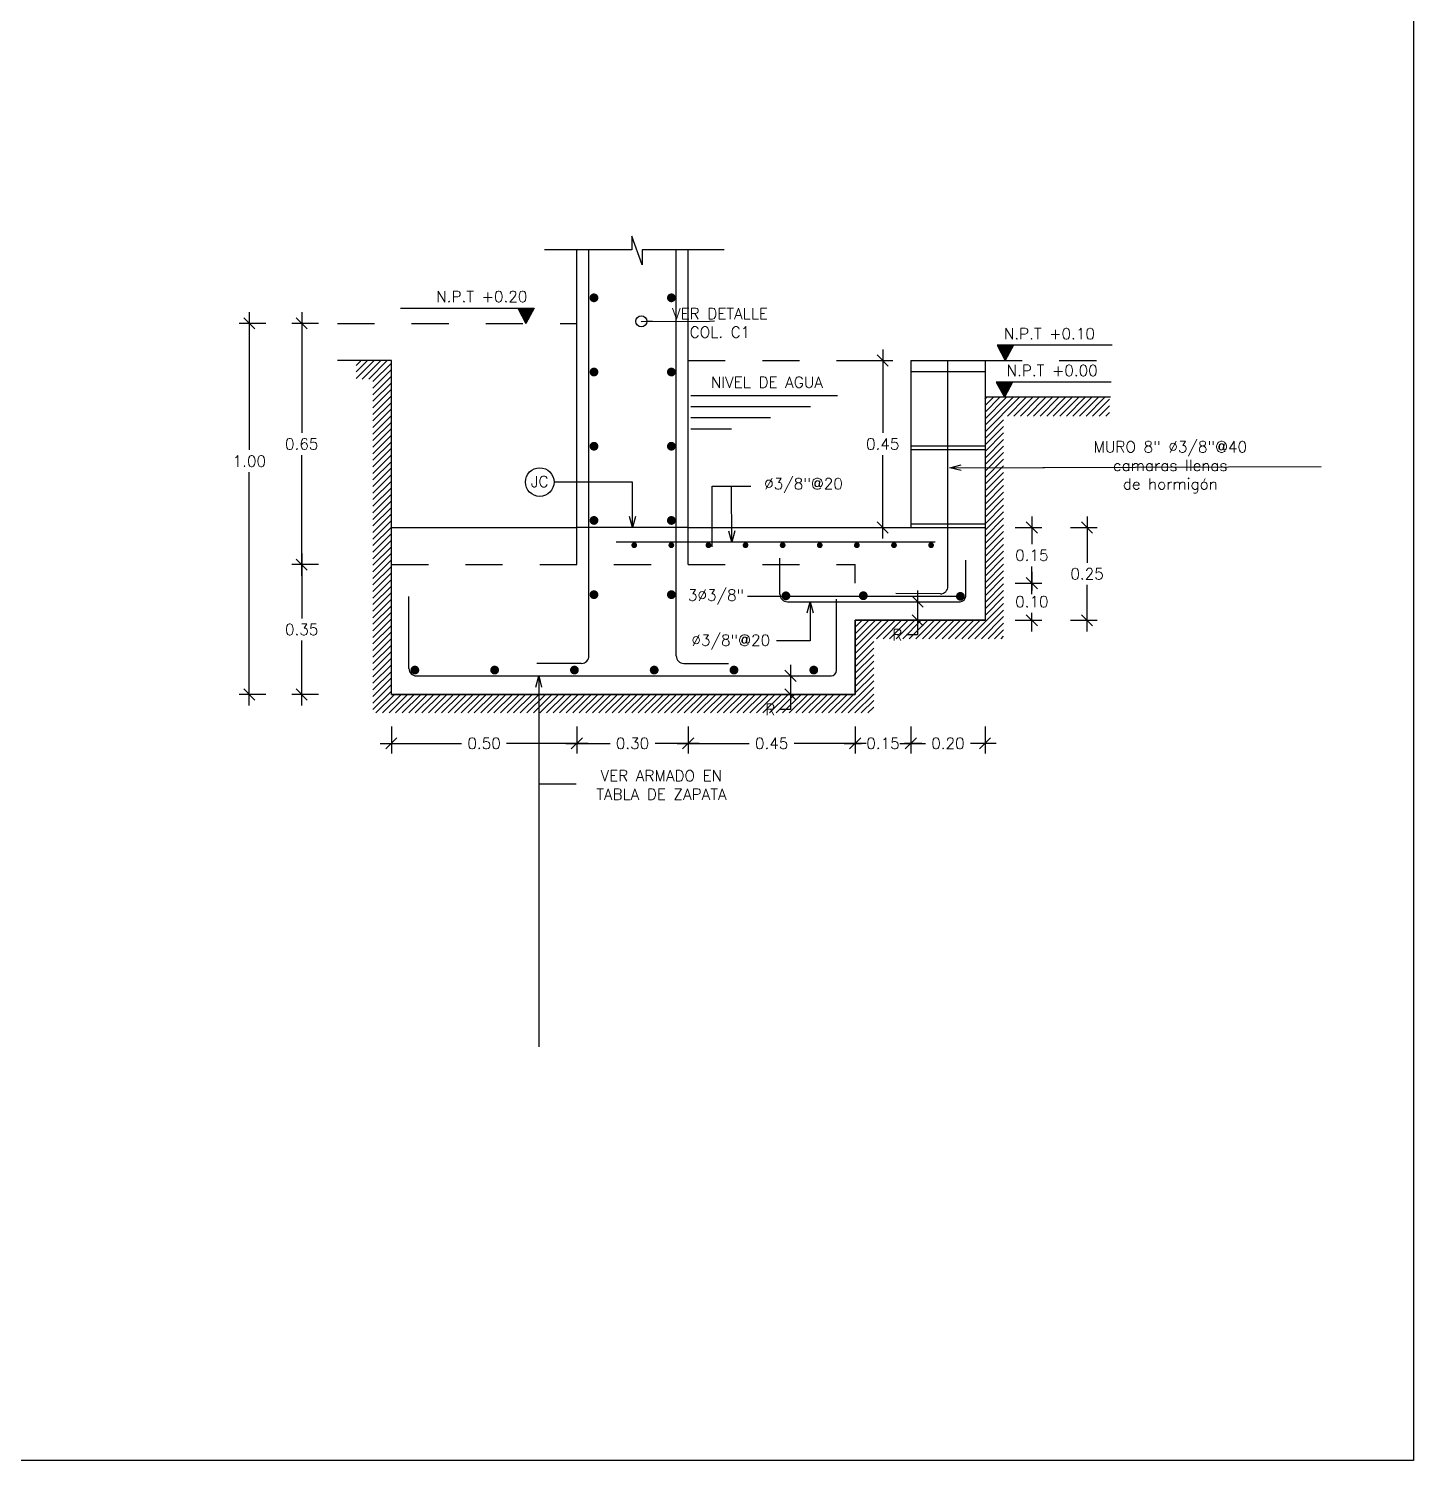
# Model space of a CAD drawing. Header units: metres. Extents: x -25 to 234, y -27 to 52.
# Drawn here: x 19.388 to 23.12, y -25.064 to -21.206 of the extents above; entities that cross this region are included whole.
import ezdxf

# ---------------------------------------------------------------- set-up
doc = ezdxf.new("R2010")
doc.units = ezdxf.units.M
doc.header["$LTSCALE"] = 0.1
doc.header["$MEASUREMENT"] = 0
doc.header["$PDMODE"] = 66
for name, pattern in [('CONTINUA', [0]), ('DASHED', [0.75, 0.5, -0.25]), ('HIDDEN2', [4.7625, 3.175, -1.5875])]:
    doc.linetypes.add(name, pattern=pattern)
for name, color, linetype in [('001-DIMTEXTO', 4, 'Continuous'), ('001-ZAPATAS', 6, 'Continuous'), ('ACERO', 5, 'Continuous'), ('BORDES', 7, 'Continuous'), ('DETALLE', 3, 'Continuous'), ('DIMTEXTO', 4, 'Continuous'), ('DIMZAPATA', 4, 'Continuous'), ('HATCH', 8, 'Continuous'), ('XREF1$0$MUROS', 1, 'Continuous')]:
    doc.layers.add(name, color=color, linetype=linetype)
doc.layers.add('V', color=2, linetype='Continuous', lineweight=9)
doc.styles.add('SMPLEX', font='simplex.shx')
doc.dimstyles.new('D-15', dxfattribs={"dimscale": 0.15, "dimtxt": 0.2, "dimasz": 0.2, "dimexe": 0.18, "dimexo": 0.2, "dimgap": 0.1, "dimtad": 0, "dimtih": 1, "dimtoh": 1, "dimzin": 0, "dimdsep": 46, "dimtxsty": 'SMPLEX', "dimblk": 'OBLIQUE', "dimcen": 0.09, "dimdle": 0.2, "dimclrd": 4, "dimclre": 4, "dimclrt": 4, "dimadec": 0, "dimazin": 0, "dimtfac": 1, "dimtofl": 0, "dimtmove": 0, "dimatfit": 3, "dimldrblk": 'OPEN30', "dimfxl": 0.5, "dimfxlon": 1, "dimtolj": 1, "dimtzin": 0, "dimarcsym": 0})

# ---------------------------------------------------------------- blocks, each defined once
blk = doc.blocks.new('_Oblique')
at = {"color": 0, "linetype": 'ByBlock', "lineweight": -2}
blk.add_line((-0.5, -0.5), (0.5, 0.5), dxfattribs=at)
blk = doc.blocks.new('*D252')
at = {"layer": 'Defpoints', "color": 0, "linetype": 'CONTINUA', "transparency": 16777216}
for p in [(20.3656, -22.6501), (20.1241, -23.0001), (20.3656, -23.0001)]:
    blk.add_point(p, dxfattribs=at)
at = {"layer": 'DIMTEXTO', "color": 4, "linetype": 'CONTINUA', "lineweight": -2, "transparency": 16777216}
for p, q in [((20.1241, -22.6201), (20.1241, -22.7951)), ((20.1691, -22.6501), (20.0971, -22.6501)), ((20.1241, -23.0301), (20.1241, -22.8551)), ((20.1691, -23.0001), (20.0971, -23.0001))]:
    blk.add_line(p, q, dxfattribs=at)
at = {"layer": 'DIMTEXTO', "color": 4, "linetype": 'CONTINUA', "lineweight": -2, "transparency": 16777216, "xscale": 0.03, "yscale": 0.03, "zscale": 0.03}
for p, rotation in [((20.1241, -22.6501), 90), ((20.1241, -23.0001), 270)]:
    blk.add_blockref('_Oblique', p, dxfattribs=dict(at, rotation=rotation))
at = {"layer": 'DIMTEXTO', "color": 4, "linetype": 'CONTINUA', "transparency": 16777216, "insert": (20.1241, -22.8251), "char_height": 0.03, "attachment_point": 5, "style": 'SMPLEX'}
blk.add_mtext('\\A1;0.35', dxfattribs=at)
blk = doc.blocks.new('_Open30')
at = {"layer": 'DIMTEXTO', "color": 0, "lineweight": -2}
for p, q in [((-1, 0.27), (0, 0)), ((0, 0), (-1, -0.27)), ((0, 0), (-1, 0))]:
    blk.add_line(p, q, dxfattribs=at)
blk = doc.blocks.new('*D253')
at = {"layer": 'Defpoints', "color": 0, "linetype": 'CONTINUA', "transparency": 16777216}
for p in [(20.1241, -22.0001), (20.3261, -22.0001), (20.3656, -22.6501)]:
    blk.add_point(p, dxfattribs=at)
at = {"layer": 'DIMTEXTO', "color": 4, "linetype": 'CONTINUA', "lineweight": -2, "transparency": 16777216}
for p, q in [((20.1241, -21.9701), (20.1241, -22.2951)), ((20.1691, -22.0001), (20.0971, -22.0001)), ((20.1241, -22.6801), (20.1241, -22.3551)), ((20.1691, -22.6501), (20.0971, -22.6501))]:
    blk.add_line(p, q, dxfattribs=at)
at = {"layer": 'DIMTEXTO', "color": 4, "linetype": 'CONTINUA', "lineweight": -2, "transparency": 16777216, "xscale": 0.03, "yscale": 0.03, "zscale": 0.03}
for p, rotation in [((20.1241, -22.0001), 90), ((20.1241, -22.6501), 270)]:
    blk.add_blockref('_Oblique', p, dxfattribs=dict(at, rotation=rotation))
at = {"layer": 'DIMTEXTO', "color": 4, "linetype": 'CONTINUA', "transparency": 16777216, "insert": (20.1241, -22.3251), "char_height": 0.03, "attachment_point": 5, "style": 'SMPLEX'}
blk.add_mtext('\\A1;0.65', dxfattribs=at)
blk = doc.blocks.new('*D254')
at = {"layer": 'Defpoints', "color": 0, "linetype": 'CONTINUA', "transparency": 16777216}
for p in [(21.4898, -22.1001), (21.6899, -22.1001), (21.4898, -22.5501)]:
    blk.add_point(p, dxfattribs=at)
at = {"layer": 'DIMTEXTO', "color": 4, "linetype": 'CONTINUA', "lineweight": -2, "transparency": 16777216}
for p, q in [((21.6899, -22.0701), (21.6899, -22.2951)), ((21.6449, -22.1001), (21.7169, -22.1001)), ((21.6899, -22.5801), (21.6899, -22.3551)), ((21.6449, -22.5501), (21.7169, -22.5501))]:
    blk.add_line(p, q, dxfattribs=at)
at = {"layer": 'DIMTEXTO', "color": 4, "linetype": 'CONTINUA', "lineweight": -2, "transparency": 16777216, "xscale": 0.03, "yscale": 0.03, "zscale": 0.03}
for p, rotation in [((21.6899, -22.1001), 90), ((21.6899, -22.5501), 270)]:
    blk.add_blockref('_Oblique', p, dxfattribs=dict(at, rotation=rotation))
at = {"layer": 'DIMTEXTO', "color": 4, "linetype": 'CONTINUA', "transparency": 16777216, "insert": (21.6899, -22.3251), "char_height": 0.03, "attachment_point": 5, "style": 'SMPLEX'}
blk.add_mtext('\\A1;0.45', dxfattribs=at)
blk = doc.blocks.new('*D255')
at = {"layer": 'Defpoints', "color": 0, "linetype": 'CONTINUA', "transparency": 16777216}
for p in [(21.9656, -22.5501), (21.9656, -22.8001), (22.2406, -22.8001)]:
    blk.add_point(p, dxfattribs=at)
at = {"layer": 'DIMTEXTO', "color": 4, "linetype": 'CONTINUA', "lineweight": -2, "transparency": 16777216}
for p, q in [((22.2406, -22.5201), (22.2406, -22.6451)), ((22.1956, -22.5501), (22.2676, -22.5501)), ((22.2406, -22.8301), (22.2406, -22.7051)), ((22.1956, -22.8001), (22.2676, -22.8001))]:
    blk.add_line(p, q, dxfattribs=at)
at = {"layer": 'DIMTEXTO', "color": 4, "linetype": 'CONTINUA', "lineweight": -2, "transparency": 16777216, "xscale": 0.03, "yscale": 0.03, "zscale": 0.03}
for p, rotation in [((22.2406, -22.5501), 90), ((22.2406, -22.8001), 270)]:
    blk.add_blockref('_Oblique', p, dxfattribs=dict(at, rotation=rotation))
at = {"layer": 'DIMTEXTO', "color": 4, "linetype": 'CONTINUA', "transparency": 16777216, "insert": (22.2406, -22.6751), "char_height": 0.03, "attachment_point": 5, "style": 'SMPLEX'}
blk.add_mtext('\\A1;0.25', dxfattribs=at)
blk = doc.blocks.new('*D256')
at = {"layer": 'Defpoints', "color": 0, "linetype": 'CONTINUA', "transparency": 16777216}
for p in [(21.9656, -22.5501), (21.9656, -22.7001), (22.0918, -22.7001)]:
    blk.add_point(p, dxfattribs=at)
at = {"layer": 'DIMTEXTO', "color": 4, "linetype": 'CONTINUA', "lineweight": -2, "transparency": 16777216}
for p, q in [((22.0918, -22.5201), (22.0918, -22.5951)), ((22.0468, -22.5501), (22.1188, -22.5501)), ((22.0918, -22.7301), (22.0918, -22.6551)), ((22.0468, -22.7001), (22.1188, -22.7001))]:
    blk.add_line(p, q, dxfattribs=at)
at = {"layer": 'DIMTEXTO', "color": 4, "linetype": 'CONTINUA', "lineweight": -2, "transparency": 16777216, "xscale": 0.03, "yscale": 0.03, "zscale": 0.03}
for p, rotation in [((22.0918, -22.5501), 90), ((22.0918, -22.7001), 270)]:
    blk.add_blockref('_Oblique', p, dxfattribs=dict(at, rotation=rotation))
at = {"layer": 'DIMTEXTO', "color": 4, "linetype": 'CONTINUA', "transparency": 16777216, "insert": (22.0918, -22.6251), "char_height": 0.03, "attachment_point": 5, "style": 'SMPLEX'}
blk.add_mtext('\\A1;0.15', dxfattribs=at)
blk = doc.blocks.new('*U250')
at = {"layer": 'ACERO'}
for points, const_width in [([(-0.0039, 0.0005, 1), (0.0039, 0.0005, 1)], 0.0078), ([(-0.002, -0.0024, 1), (0.002, -0.0024, 1)], 0.004)]:
    blk.add_lwpolyline(points, format="xyb", close=True, dxfattribs=dict(at, const_width=const_width))
blk = doc.blocks.new('*U251')
at = {"layer": 'V', "color": 0, "linetype": 'ByBlock', "lineweight": -2}
for p in [(0, 0), (0.1, 0), (0.2, 0), (0.3, 0), (0.4, 0), (0.5, 0), (0.6, 0), (0.7, 0)]:
    blk.add_blockref('*U250', p, dxfattribs=at)
at = {"layer": 'V', "color": 0, "linetype": 'ByBlock', "lineweight": -2, "transparency": 16777216}
blk.add_blockref('*U250', (0.8, 0), dxfattribs=at)
blk = doc.blocks.new('*D270')
at = {"layer": 'Defpoints', "color": 0, "linetype": 'CONTINUA', "transparency": 16777216}
for p in [(20.8656, -22.5501), (20.3656, -23.0001), (20.8656, -23.1319)]:
    blk.add_point(p, dxfattribs=at)
at = {"layer": 'DIMTEXTO', "color": 4, "linetype": 'CONTINUA', "lineweight": -2, "transparency": 16777216}
for p, q in [((20.3656, -23.0869), (20.3656, -23.1589)), ((20.8656, -23.0869), (20.8656, -23.1589)), ((20.3356, -23.1319), (20.5549, -23.1319)), ((20.8956, -23.1319), (20.6764, -23.1319))]:
    blk.add_line(p, q, dxfattribs=at)
at = {"layer": 'DIMTEXTO', "color": 4, "linetype": 'CONTINUA', "lineweight": -2, "transparency": 16777216, "xscale": 0.03, "yscale": 0.03, "zscale": 0.03, "rotation": 180}
blk.add_blockref('_Oblique', (20.3656, -23.1319), dxfattribs=at)
at = {"layer": 'DIMTEXTO', "color": 4, "linetype": 'CONTINUA', "lineweight": -2, "transparency": 16777216, "xscale": 0.03, "yscale": 0.03, "zscale": 0.03}
blk.add_blockref('_Oblique', (20.8656, -23.1319), dxfattribs=at)
at = {"layer": 'DIMTEXTO', "color": 4, "linetype": 'CONTINUA', "transparency": 16777216, "insert": (20.6156, -23.1319), "char_height": 0.03, "attachment_point": 5, "style": 'SMPLEX'}
blk.add_mtext('\\A1;0.50', dxfattribs=at)
blk = doc.blocks.new('*D271')
at = {"layer": 'Defpoints', "color": 0, "transparency": 16777216}
for p in [(20.8656, -22.5501), (21.1656, -22.5501), (21.1656, -23.1319)]:
    blk.add_point(p, dxfattribs=at)
at = {"layer": 'DIMTEXTO', "color": 4, "lineweight": -2, "transparency": 16777216}
for p, q in [((20.8656, -23.0869), (20.8656, -23.1589)), ((21.1656, -23.0869), (21.1656, -23.1589)), ((20.8356, -23.1319), (20.9549, -23.1319)), ((21.1956, -23.1319), (21.0764, -23.1319))]:
    blk.add_line(p, q, dxfattribs=at)
at = {"layer": 'DIMTEXTO', "color": 4, "lineweight": -2, "transparency": 16777216, "xscale": 0.03, "yscale": 0.03, "zscale": 0.03, "rotation": 180}
blk.add_blockref('_Oblique', (20.8656, -23.1319), dxfattribs=at)
at = {"layer": 'DIMTEXTO', "color": 4, "lineweight": -2, "transparency": 16777216, "xscale": 0.03, "yscale": 0.03, "zscale": 0.03}
blk.add_blockref('_Oblique', (21.1656, -23.1319), dxfattribs=at)
at = {"layer": 'DIMTEXTO', "color": 4, "transparency": 16777216, "insert": (21.0156, -23.1319), "char_height": 0.03, "attachment_point": 5, "style": 'SMPLEX'}
blk.add_mtext('\\A1;0.30', dxfattribs=at)
blk = doc.blocks.new('*D272')
at = {"layer": 'Defpoints', "color": 0, "transparency": 16777216}
for p in [(21.1656, -22.5501), (21.6156, -23.0001), (21.6156, -23.1319)]:
    blk.add_point(p, dxfattribs=at)
at = {"layer": 'DIMTEXTO', "color": 4, "lineweight": -2, "transparency": 16777216}
for p, q in [((21.1656, -23.0869), (21.1656, -23.1589)), ((21.6156, -23.0869), (21.6156, -23.1589)), ((21.1356, -23.1319), (21.3299, -23.1319)), ((21.6456, -23.1319), (21.4514, -23.1319))]:
    blk.add_line(p, q, dxfattribs=at)
at = {"layer": 'DIMTEXTO', "color": 4, "lineweight": -2, "transparency": 16777216, "xscale": 0.03, "yscale": 0.03, "zscale": 0.03, "rotation": 180}
blk.add_blockref('_Oblique', (21.1656, -23.1319), dxfattribs=at)
at = {"layer": 'DIMTEXTO', "color": 4, "lineweight": -2, "transparency": 16777216, "xscale": 0.03, "yscale": 0.03, "zscale": 0.03}
blk.add_blockref('_Oblique', (21.6156, -23.1319), dxfattribs=at)
at = {"layer": 'DIMTEXTO', "color": 4, "transparency": 16777216, "insert": (21.3906, -23.1319), "char_height": 0.03, "attachment_point": 5, "style": 'SMPLEX'}
blk.add_mtext('\\A1;0.45', dxfattribs=at)
blk = doc.blocks.new('*D257')
at = {"layer": 'Defpoints', "color": 0, "transparency": 16777216}
for p in [(21.9656, -22.7001), (21.9656, -22.8001), (22.0918, -22.8001)]:
    blk.add_point(p, dxfattribs=at)
at = {"layer": 'DIMTEXTO', "color": 4, "lineweight": -2, "transparency": 16777216}
for p, q in [((22.0918, -22.6701), (22.0918, -22.7201)), ((22.0468, -22.7001), (22.1188, -22.7001)), ((22.0468, -22.8001), (22.1188, -22.8001)), ((22.0918, -22.8301), (22.0918, -22.7801))]:
    blk.add_line(p, q, dxfattribs=at)
at = {"layer": 'DIMTEXTO', "color": 4, "lineweight": -2, "transparency": 16777216, "xscale": 0.03, "yscale": 0.03, "zscale": 0.03}
for p, rotation in [((22.0918, -22.7001), 90), ((22.0918, -22.8001), 270)]:
    blk.add_blockref('_Oblique', p, dxfattribs=dict(at, rotation=rotation))
at = {"layer": 'DIMTEXTO', "color": 4, "transparency": 16777216, "insert": (22.0918, -22.7501), "char_height": 0.03, "attachment_point": 5, "style": 'SMPLEX'}
blk.add_mtext('\\A1;0.10', dxfattribs=at)
blk = doc.blocks.new('*U246')
at = {"layer": 'ACERO', "const_width": 0.0119}
blk.add_lwpolyline([(-0.0059, 0, 1), (0.0059, 0, 1)], format="xyb", close=True, dxfattribs=at)
blk = doc.blocks.new('*U247')
at = {"layer": '001-ZAPATAS', "color": 0, "linetype": 'ByBlock', "lineweight": -2, "transparency": 16777216}
for p in [(0, 0), (0.215, 0), (0.43, 0), (0.645, 0), (0.86, 0), (1.075, 0)]:
    blk.add_blockref('*U246', p, dxfattribs=at)
blk = doc.blocks.new('*U248')
at = {"layer": 'ACERO', "const_width": 0.0119}
blk.add_lwpolyline([(-0.0059, 0, 1), (0.0059, 0, 1)], format="xyb", close=True, dxfattribs=at)
blk = doc.blocks.new('*U249')
at = {"layer": '001-ZAPATAS', "color": 0, "linetype": 'ByBlock', "lineweight": -2, "transparency": 16777216}
for p in [(-0.2086, 0.8), (0, 0.8), (-0.2086, 0.6), (0, 0.6), (-0.2086, 0.4), (0, 0.4), (-0.2086, 0.2), (0, 0.2), (-0.2086, 0), (0, 0)]:
    blk.add_blockref('*U248', p, dxfattribs=at)
blk = doc.blocks.new('*D258')
at = {"layer": 'Defpoints', "color": 0, "transparency": 16777216}
for p in [(19.9828, -22.0001), (20.2203, -22.0001), (20.3656, -23.0001)]:
    blk.add_point(p, dxfattribs=at)
at = {"layer": 'DIMTEXTO', "color": 4, "lineweight": -2, "transparency": 16777216}
for p, q in [((19.9828, -21.9701), (19.9828, -22.3413)), ((20.0278, -22.0001), (19.9558, -22.0001)), ((19.9828, -23.0301), (19.9828, -22.4013)), ((20.0278, -23.0001), (19.9558, -23.0001))]:
    blk.add_line(p, q, dxfattribs=at)
at = {"layer": 'DIMTEXTO', "color": 4, "lineweight": -2, "transparency": 16777216, "xscale": 0.03, "yscale": 0.03, "zscale": 0.03}
for p, rotation in [((19.9828, -22.0001), 90), ((19.9828, -23.0001), 270)]:
    blk.add_blockref('_Oblique', p, dxfattribs=dict(at, rotation=rotation))
at = {"layer": 'DIMTEXTO', "color": 4, "transparency": 16777216, "insert": (19.9828, -22.3713), "char_height": 0.03, "attachment_point": 5, "style": 'SMPLEX'}
blk.add_mtext('\\A1;1.00', dxfattribs=at)
blk = doc.blocks.new('*D264')
at = {"layer": 'Defpoints', "color": 0, "linetype": 'CONTINUA', "transparency": 16777216}
for p in [(21.7656, -22.5501), (21.6156, -23.0001), (21.7656, -23.1319)]:
    blk.add_point(p, dxfattribs=at)
at = {"layer": 'DIMTEXTO', "color": 4, "linetype": 'CONTINUA', "lineweight": -2, "transparency": 16777216}
for p, q in [((21.6156, -23.0869), (21.6156, -23.1589)), ((21.7656, -23.0869), (21.7656, -23.1589)), ((21.5856, -23.1319), (21.6328, -23.1319)), ((21.7956, -23.1319), (21.7485, -23.1319))]:
    blk.add_line(p, q, dxfattribs=at)
at = {"layer": 'DIMTEXTO', "color": 4, "linetype": 'CONTINUA', "lineweight": -2, "transparency": 16777216, "xscale": 0.03, "yscale": 0.03, "zscale": 0.03, "rotation": 180}
blk.add_blockref('_Oblique', (21.6156, -23.1319), dxfattribs=at)
at = {"layer": 'DIMTEXTO', "color": 4, "linetype": 'CONTINUA', "lineweight": -2, "transparency": 16777216, "xscale": 0.03, "yscale": 0.03, "zscale": 0.03}
blk.add_blockref('_Oblique', (21.7656, -23.1319), dxfattribs=at)
at = {"layer": 'DIMTEXTO', "color": 4, "linetype": 'CONTINUA', "transparency": 16777216, "insert": (21.6906, -23.1319), "char_height": 0.03, "attachment_point": 5, "style": 'SMPLEX'}
blk.add_mtext('\\A1;0.15', dxfattribs=at)
blk = doc.blocks.new('*D276')
at = {"layer": 'Defpoints', "color": 0, "linetype": 'CONTINUA', "transparency": 16777216}
for p in [(21.7656, -22.5501), (21.9656, -22.8001), (21.9656, -23.1319)]:
    blk.add_point(p, dxfattribs=at)
at = {"layer": 'DIMTEXTO', "color": 4, "linetype": 'CONTINUA', "lineweight": -2, "transparency": 16777216}
for p, q in [((21.7656, -23.0869), (21.7656, -23.1589)), ((21.9656, -23.0869), (21.9656, -23.1589)), ((21.7356, -23.1319), (21.8049, -23.1319)), ((21.9956, -23.1319), (21.9264, -23.1319))]:
    blk.add_line(p, q, dxfattribs=at)
at = {"layer": 'DIMTEXTO', "color": 4, "linetype": 'CONTINUA', "lineweight": -2, "transparency": 16777216, "xscale": 0.03, "yscale": 0.03, "zscale": 0.03, "rotation": 180}
blk.add_blockref('_Oblique', (21.7656, -23.1319), dxfattribs=at)
at = {"layer": 'DIMTEXTO', "color": 4, "linetype": 'CONTINUA', "lineweight": -2, "transparency": 16777216, "xscale": 0.03, "yscale": 0.03, "zscale": 0.03}
blk.add_blockref('_Oblique', (21.9656, -23.1319), dxfattribs=at)
at = {"layer": 'DIMTEXTO', "color": 4, "linetype": 'CONTINUA', "transparency": 16777216, "insert": (21.8656, -23.1319), "char_height": 0.03, "attachment_point": 5, "style": 'SMPLEX'}
blk.add_mtext('\\A1;0.20', dxfattribs=at)
blk = doc.blocks.new('*D265')
at = {"layer": 'Defpoints', "color": 0, "transparency": 16777216}
for p in [(21.7284, -22.7501), (21.7284, -22.8001), (21.7838, -22.8001)]:
    blk.add_point(p, dxfattribs=at)
at = {"layer": 'DIMTEXTO', "color": 4, "lineweight": -2, "transparency": 16777216}
for p, q in [((21.7838, -22.7201), (21.7838, -22.8001)), ((21.7584, -22.7501), (21.8108, -22.7501)), ((21.7584, -22.8001), (21.8108, -22.8001)), ((21.7838, -22.8001), (21.7838, -22.8393)), ((21.7838, -22.8393), (21.7538, -22.8393))]:
    blk.add_line(p, q, dxfattribs=at)
at = {"layer": 'DIMTEXTO', "color": 4, "lineweight": -2, "transparency": 16777216, "xscale": 0.03, "yscale": 0.03, "zscale": 0.03}
for p, rotation in [((21.7838, -22.7501), 90), ((21.7838, -22.8001), 270)]:
    blk.add_blockref('_Oblique', p, dxfattribs=dict(at, rotation=rotation))
at = {"layer": 'DIMTEXTO', "color": 4, "transparency": 16777216, "insert": (21.7288, -22.8393), "char_height": 0.03, "attachment_point": 5, "style": 'SMPLEX'}
blk.add_mtext('\\A1;R', dxfattribs=at)
blk = doc.blocks.new('*D266')
at = {"layer": 'Defpoints', "color": 0, "transparency": 16777216}
for p in [(21.3862, -22.9501), (21.3862, -23.0001), (21.4415, -23.0001)]:
    blk.add_point(p, dxfattribs=at)
at = {"layer": 'DIMTEXTO', "color": 4, "lineweight": -2, "transparency": 16777216}
for p, q in [((21.4162, -22.9501), (21.4685, -22.9501)), ((21.4415, -22.9201), (21.4415, -23.0001)), ((21.4162, -23.0001), (21.4685, -23.0001)), ((21.4415, -23.0001), (21.4415, -23.0408)), ((21.4415, -23.0408), (21.4115, -23.0408))]:
    blk.add_line(p, q, dxfattribs=at)
at = {"layer": 'DIMTEXTO', "color": 4, "lineweight": -2, "transparency": 16777216, "xscale": 0.03, "yscale": 0.03, "zscale": 0.03}
for p, rotation in [((21.4415, -22.9501), 90), ((21.4415, -23.0001), 270)]:
    blk.add_blockref('_Oblique', p, dxfattribs=dict(at, rotation=rotation))
at = {"layer": 'DIMTEXTO', "color": 4, "transparency": 16777216, "insert": (21.3865, -23.0408), "char_height": 0.03, "attachment_point": 5, "style": 'SMPLEX'}
blk.add_mtext('\\A1;R', dxfattribs=at)

msp = doc.modelspace()

# ---------------------------------------------------------------- hatches: boundary and pattern name
at = {"layer": 'DIMTEXTO'}
for points in [[(20.7504, -21.9591), (20.7064, -21.9591), (20.7284, -22.0001)], [(21.9979, -22.0591), (22.0419, -22.0591), (22.0199, -22.1001)], [(21.9958, -22.1583), (22.0398, -22.1583), (22.0178, -22.1993)]]:
    msp.add_hatch(color=256, dxfattribs=at).paths.add_polyline_path(points)
at = {"layer": 'HATCH', "linetype": 'CONTINUA'}
h = msp.add_hatch(dxfattribs=at)
h.set_pattern_fill('ANSI31', color=256, scale=0.1)
h.set_pattern_definition([(45, (-204.04709, -5.219475), (-0.00883883476, 0.00883883476), [])])
h.paths.add_polyline_path([(21.6656, -22.8501), (22.0156, -22.8501), (22.0156, -22.25), (22.301, -22.25), (22.301, -22.2), (21.9656, -22.2002), (21.9656, -22.8001), (21.6156, -22.8001), (21.6156, -23.0001), (20.3656, -23.0001), (20.3656, -22.1001), (20.2709, -22.1001), (20.2709, -22.1501), (20.3156, -22.1501), (20.3156, -23.0501), (21.6656, -23.0501)])

# ---------------------------------------------------------------- linework, layer by layer
at = {"color": 8}
msp.add_lwpolyline([(22.3038, -22.1993), (21.9656, -22.1993), (21.9656, -22.8001), (21.6156, -22.8001), (21.6156, -23.0001), (20.3656, -23.0001), (20.3656, -22.1001), (20.2203, -22.1001)], dxfattribs=at)
at = {"layer": '001-DIMTEXTO'}
msp.add_line((21.8992, -22.7358), (21.3258, -22.7358), dxfattribs=at)
at = {"layer": '001-ZAPATAS', "color": 4}
for p, q in [((21.1729, -22.1941), (21.5683, -22.1941)), ((21.1729, -22.2241), (21.4953, -22.2241)), ((21.1729, -22.2541), (21.3877, -22.2541)), ((21.1729, -22.2841), (21.282, -22.2841))]:
    msp.add_line(p, q, dxfattribs=at)
at = {"layer": 'ACERO'}
for p, q in [((20.8981, -22.8963), (20.8981, -21.8019)), ((21.1336, -22.8963), (21.1336, -21.8019)), ((21.8656, -22.709), (21.8656, -22.1001)), ((21.8315, -22.5896), (20.9711, -22.5896)), ((21.4129, -22.7301), (21.4129, -22.6328)), ((21.9135, -22.7351), (21.9135, -22.6378)), ((20.4129, -22.9301), (20.4129, -22.736)), ((21.4329, -22.7501), (21.8985, -22.7501)), ((21.5656, -22.9351), (21.5656, -22.7436)), ((21.8455, -22.7289), (21.7249, -22.7282)), ((20.8781, -22.9163), (20.7575, -22.9163)), ((21.1536, -22.9163), (21.2742, -22.9163)), ((20.4329, -22.9501), (21.5506, -22.9501))]:
    msp.add_line(p, q, dxfattribs=at)
at = {"layer": 'ACERO', "const_width": 0.0119}
for points in [[(21.4231, -22.7344, 1), (21.4349, -22.7344, 1)], [(21.6316, -22.7341, 1), (21.6435, -22.7341, 1)], [(21.8933, -22.7358, 1), (21.9051, -22.7358, 1)]]:
    msp.add_lwpolyline(points, format="xyb", close=True, dxfattribs=at)
at = {"layer": 'ACERO'}
for centre, radius, start, end in [((21.8456, -22.7089), 0.02, 269.6803, 359.6803), ((21.4329, -22.7301), 0.02, 180, 270), ((21.8985, -22.7351, 0), 0.015, 270, 0), ((20.8781, -22.8963), 0.02, 270, 0), ((21.1536, -22.8963), 0.02, 180, 270), ((20.4329, -22.9301), 0.02, 180, 270), ((21.5506, -22.9351, 0), 0.015, 270, 0)]:
    msp.add_arc(centre, radius, start, end, dxfattribs=at)
at = {"layer": 'BORDES', "color": 1}
for p, q in [((20.8656, -22.5501), (20.8656, -21.8019)), ((21.1656, -22.5501), (21.1656, -21.8019)), ((21.7656, -22.1001), (21.7656, -22.5501)), ((21.7656, -22.1001), (21.9656, -22.1001)), ((21.9656, -22.1001), (21.9656, -22.8001)), ((21.7656, -22.1301), (21.9656, -22.1301)), ((21.7656, -22.3301), (21.9656, -22.3301)), ((21.7656, -22.3401), (21.9656, -22.3401)), ((20.3656, -22.5501), (20.8656, -22.5501)), ((20.3656, -23.0001), (20.3656, -22.5501)), ((21.1656, -22.5501), (21.9656, -22.5501)), ((21.7656, -22.5401), (21.9656, -22.5401)), ((21.6156, -22.8001), (21.9656, -22.8001)), ((21.6156, -23.0001), (21.6156, -22.8001)), ((20.3656, -23.0001), (21.6156, -23.0001))]:
    msp.add_line(p, q, dxfattribs=at)
at = {"layer": 'BORDES', "color": 8, "linetype": 'DASHED'}
for p, q in [((20.8656, -22.6501), (20.8656, -22.5501)), ((21.1656, -22.6501), (21.1656, -22.5501)), ((20.3656, -22.6501), (21.6156, -22.6501)), ((20.3656, -22.7001), (20.3656, -22.6501)), ((21.6156, -22.7001), (21.6156, -22.6501))]:
    msp.add_line(p, q, dxfattribs=at)
at = {"layer": 'BORDES', "color": 8, "linetype": 'CONTINUA', "ltscale": 0.03}
msp.add_line((21.1656, -22.5501), (20.8656, -22.5501), dxfattribs=at)
at = {"layer": 'DETALLE', "color": 3}
msp.add_lwpolyline([(21.2622, -21.8019), (21.0419, -21.8019), (21.0419, -21.8422), (21.014, -21.7652), (21.014, -21.8019), (20.7787, -21.8019)], dxfattribs=at)
at = {"layer": 'DIMTEXTO'}
for p, q in [((20.3903, -21.9591), (20.7504, -21.9591)), ((20.7064, -21.9591), (20.7284, -22.0001)), ((20.7504, -21.9591), (20.7284, -22.0001)), ((22.308, -22.0591), (21.9979, -22.0591)), ((21.9979, -22.0591), (22.0199, -22.1001)), ((22.0419, -22.0591), (22.0199, -22.1001)), ((22.3059, -22.1583), (21.9958, -22.1583)), ((21.9958, -22.1583), (22.0178, -22.1993)), ((22.0398, -22.1583), (22.0178, -22.1993))]:
    msp.add_line(p, q, dxfattribs=at)
at = {"layer": 'DIMTEXTO', "color": 1}
msp.add_circle((20.7656, -22.4278), 0.0386, dxfattribs=at)
at = {"layer": 'DIMZAPATA', "linetype": 'CONTINUA'}
msp.add_lwpolyline([(-5.4557, -10.2199), (23.1199, -10.2199), (23.1199, -25.0642), (-5.4557, -25.0642)], close=True, dxfattribs=at)
at = {"layer": 'DIMZAPATA', "linetype": 'Continuous'}
msp.add_lwpolyline([(21.2303, -22.6019), (21.2303, -22.4386), (21.3348, -22.4386)], dxfattribs=at)
at = {"layer": 'XREF1$0$MUROS', "color": 8, "linetype": 'HIDDEN2', "ltscale": 0.01}
for p, q in [((20.2203, -22.0001), (20.8656, -22.0001)), ((21.1656, -22.1001), (22.3094, -22.1001))]:
    msp.add_line(p, q, dxfattribs=at)

# ---------------------------------------------------------------- block references
at = {"layer": '001-ZAPATAS'}
for name, p in [('*U249', (21.1203, -22.7312)), ('*U247', (20.429, -22.9344))]:
    msp.add_blockref(name, p, dxfattribs=at)
at = {"layer": 'V', "linetype": 'CONTINUA'}
msp.add_blockref('*U251', (21.0202, -22.5984), dxfattribs=at)

# ---------------------------------------------------------------- texts
at = {"color": 4, "char_height": 0.03, "attachment_point": 5, "style": 'SMPLEX'}
for s, insert in [('{\\fRomanS|b1|i0|c0|p2;N.P.T +0.20}', (20.6093, -21.928)), ('{\\fRomanS|b1|i0|c0|p2;N.P.T +0.10}', (22.139, -22.028)), ('{\\fRomanS|b1|i0|c0|p2;N.P.T +0.00}', (22.1465, -22.1272)), ('{\\Fsimplex|c177;JC}', (20.7655, -22.4264, -0.3837)), ('{\\Fromans|c0;%%C3/8"@20}', (21.4764, -22.4372)), ('{\\Fromans|c0;3%%C3/8"}', (21.2408, -22.7377)), ('{\\Fromans|c0;%%C3/8"@20}', (21.2804, -22.859))]:
    msp.add_mtext(s, dxfattribs=dict(at, insert=insert))
at = {"color": 4, "insert": (22.4648, -22.3878), "char_height": 0.03, "width": 0.601114, "attachment_point": 5, "style": 'SMPLEX'}
msp.add_mtext('{\\Fromans|c0;MURO 8" ∅3/8"@40\\Pcamaras llenas \\Pde hormigón}', dxfattribs=at)
at = {"layer": 'DIMZAPATA', "color": 4, "char_height": 0.03, "attachment_point": 5, "style": 'SMPLEX'}
for s, insert in [('{\\C256;VER DETALLE \\PCOL. C1}', (21.2513, -21.9988)), ('{\\C256;NIVEL DE AGUA}', (21.3775, -22.1587))]:
    msp.add_mtext(s, dxfattribs=dict(at, insert=insert))
at = {"layer": 'DIMZAPATA', "color": 4, "insert": (21.0933, -23.2441), "char_height": 0.03, "width": 0.43922, "attachment_point": 5, "style": 'SMPLEX'}
msp.add_mtext('{\\C256;VER ARMADO EN TABLA DE ZAPATA}', dxfattribs=at)

# ---------------------------------------------------------------- dimensions: what is measured, and where the dimension line sits
at = {"layer": 'DIMTEXTO'}
dim = msp.add_linear_dim(base=(19.9828, -22.0001), p1=(20.3656, -23.0001), p2=(20.2203, -22.0001), angle=90, dimstyle='D-15', override={"dimfxl": 0.3, "dimfxlon": 1}, dxfattribs=at)
dim.commit()
dim.dimension.update_dxf_attribs({"geometry": '*D258', "text_midpoint": (19.9828, -22.3713), "dimtype": 160})
at = {"layer": 'DIMTEXTO', "linetype": 'CONTINUA'}
for base, p1, p2, picture, middle in [((20.1241, -22.0001), (20.3656, -22.6501), (20.3261, -22.0001), '*D253', (20.1241, -22.3251)), ((21.6899, -22.1001), (21.4898, -22.5501), (21.4898, -22.1001), '*D254', (21.6899, -22.3251)), ((22.2406, -22.8001), (21.9656, -22.5501), (21.9656, -22.8001), '*D255', (22.2406, -22.6751)), ((22.0918, -22.7001), (21.9656, -22.5501), (21.9656, -22.7001), '*D256', (22.0918, -22.6251)), ((20.1241, -23.0001), (20.3656, -22.6501), (20.3656, -23.0001), '*D252', (20.1241, -22.8251))]:
    dim = msp.add_linear_dim(base=base, p1=p1, p2=p2, angle=90, dimstyle='D-15', override={"dimtmove": 1, "dimfxl": 0.3, "dimfxlon": 1}, dxfattribs=at)
    dim.commit()
    dim.dimension.update_dxf_attribs({"geometry": picture, "text_midpoint": middle})
for base, p1, p2, picture, middle in [((20.8656, -23.1319), (20.3656, -23.0001), (20.8656, -22.5501), '*D270', (20.6156, -23.1319)), ((21.7656, -23.1319), (21.6156, -23.0001), (21.7656, -22.5501), '*D264', (21.6906, -23.1319)), ((21.9656, -23.1319), (21.7656, -22.5501), (21.9656, -22.8001), '*D276', (21.8656, -23.1319))]:
    dim = msp.add_linear_dim(base=base, p1=p1, p2=p2, dimstyle='D-15', override={"dimtmove": 1, "dimfxl": 0.3, "dimfxlon": 1}, dxfattribs=at)
    dim.commit()
    dim.dimension.update_dxf_attribs({"geometry": picture, "text_midpoint": middle})
at = {"layer": 'DIMTEXTO'}
for base, p1, p2, picture, middle in [((21.1656, -23.1319), (20.8656, -22.5501), (21.1656, -22.5501), '*D271', (21.0156, -23.1319)), ((21.6156, -23.1319), (21.1656, -22.5501), (21.6156, -23.0001), '*D272', (21.3906, -23.1319))]:
    dim = msp.add_linear_dim(base=base, p1=p1, p2=p2, dimstyle='D-15', override={"dimtmove": 1, "dimfxl": 0.3, "dimfxlon": 1}, dxfattribs=at)
    dim.commit()
    dim.dimension.update_dxf_attribs({"geometry": picture, "text_midpoint": middle})
dim = msp.add_linear_dim(base=(22.0918, -22.8001), p1=(21.9656, -22.7001), p2=(21.9656, -22.8001), angle=90, dimstyle='D-15', override={"dimtmove": 1, "dimfxl": 0.3, "dimfxlon": 1}, dxfattribs=at)
dim.commit()
dim.dimension.update_dxf_attribs({"geometry": '*D257', "text_midpoint": (22.0918, -22.7501)})
for base, p1, p2, override, picture, middle in [((21.7838, -22.8001), (21.7284, -22.7501), (21.7284, -22.8001), {"dimtxsty": 'SMPLEX'}, '*D265', (21.7288, -22.8393)), ((21.4415, -23.0001), (21.3862, -22.9501), (21.3862, -23.0001), {"dimtxsty": 'SMPLEX', "dimfxl": 0.3, "dimfxlon": 1}, '*D266', (21.3865, -23.0408))]:
    dim = msp.add_linear_dim(base=base, p1=p1, p2=p2, angle=90, text='R', dimstyle='D-15', override=override, dxfattribs=at)
    dim.commit()
    dim.dimension.update_dxf_attribs({"geometry": picture, "text_midpoint": middle, "dimtype": 160})

# ---------------------------------------------------------------- leaders
at = {"layer": '001-DIMTEXTO'}
msp.add_leader([(21.4945, -22.7501), (21.4945, -22.856), (21.4034, -22.856)], dimstyle='D-15', dxfattribs=at)
at = {"layer": 'DIMTEXTO'}
msp.add_leader([(21.0156, -22.5501), (21.0156, -22.4278), (20.8042, -22.4278)], dimstyle='D-15', dxfattribs=at)
at = {"layer": 'DIMZAPATA'}
for points, override in [([(21.0393, -21.9946), (21.2232, -21.9937), (21.2368, -21.9934)], {"dimldrblk": 'DotBlank'}), ([(21.8711, -22.3893), (22.1227, -22.3884), (22.1258, -22.3881)], {"dimldrblk": 'Open30'}), ([(20.7627, -22.9501), (20.7627, -23.2409), (20.8633, -23.2409)], {"dimldrblk": 'Open30'})]:
    msp.add_leader(points, dimstyle='D-15', override=override, dxfattribs=at)
msp.add_leader([(21.2834, -22.5896), (21.2825, -22.4386), (21.3228, -22.4386)], dimstyle='D-15', dxfattribs=at)

doc.saveas('drawing.dxf')
